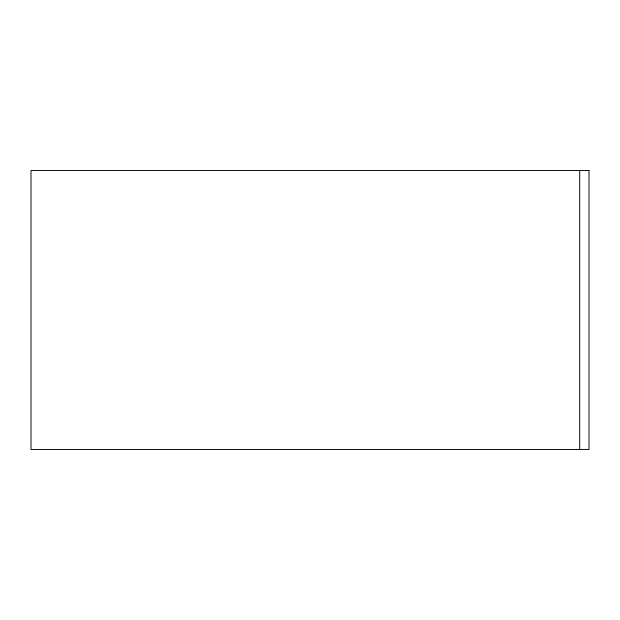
<?xml version="1.0" encoding="UTF-8"?>
<svg xmlns="http://www.w3.org/2000/svg" width="620" height="620" viewBox="0 0 620 620"><rect width="100%" height="100%" fill="white"/><g stroke="black" fill="none" stroke-linecap="round" stroke-linejoin="round"><path stroke-width="0.93" d="M579.7 170.5L579.7 449.5M589 170.5L31 170.5L31 449.5L589 449.5L589 170.5"/></g></svg>
